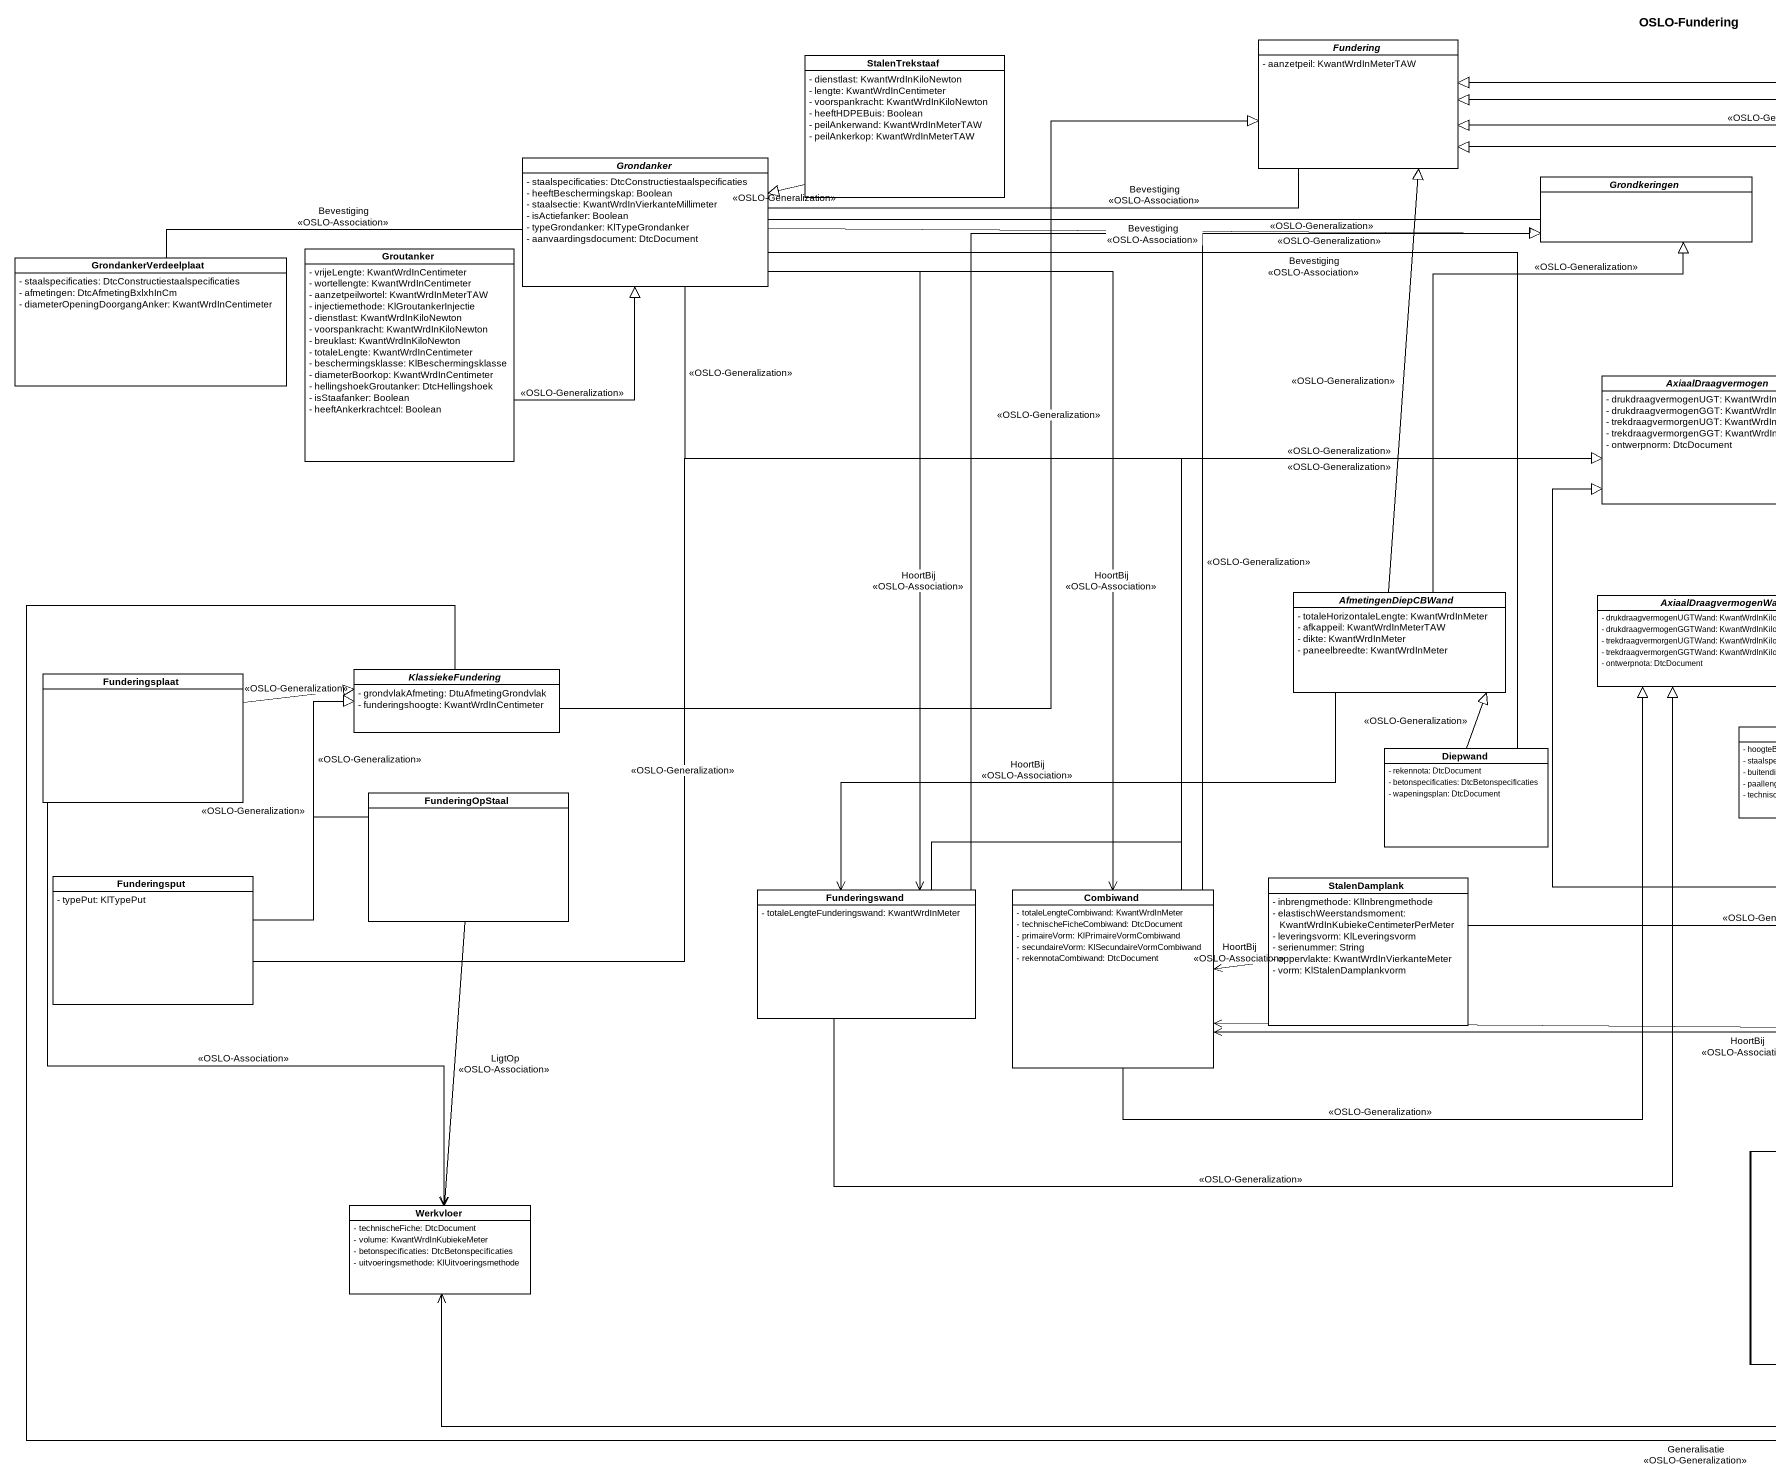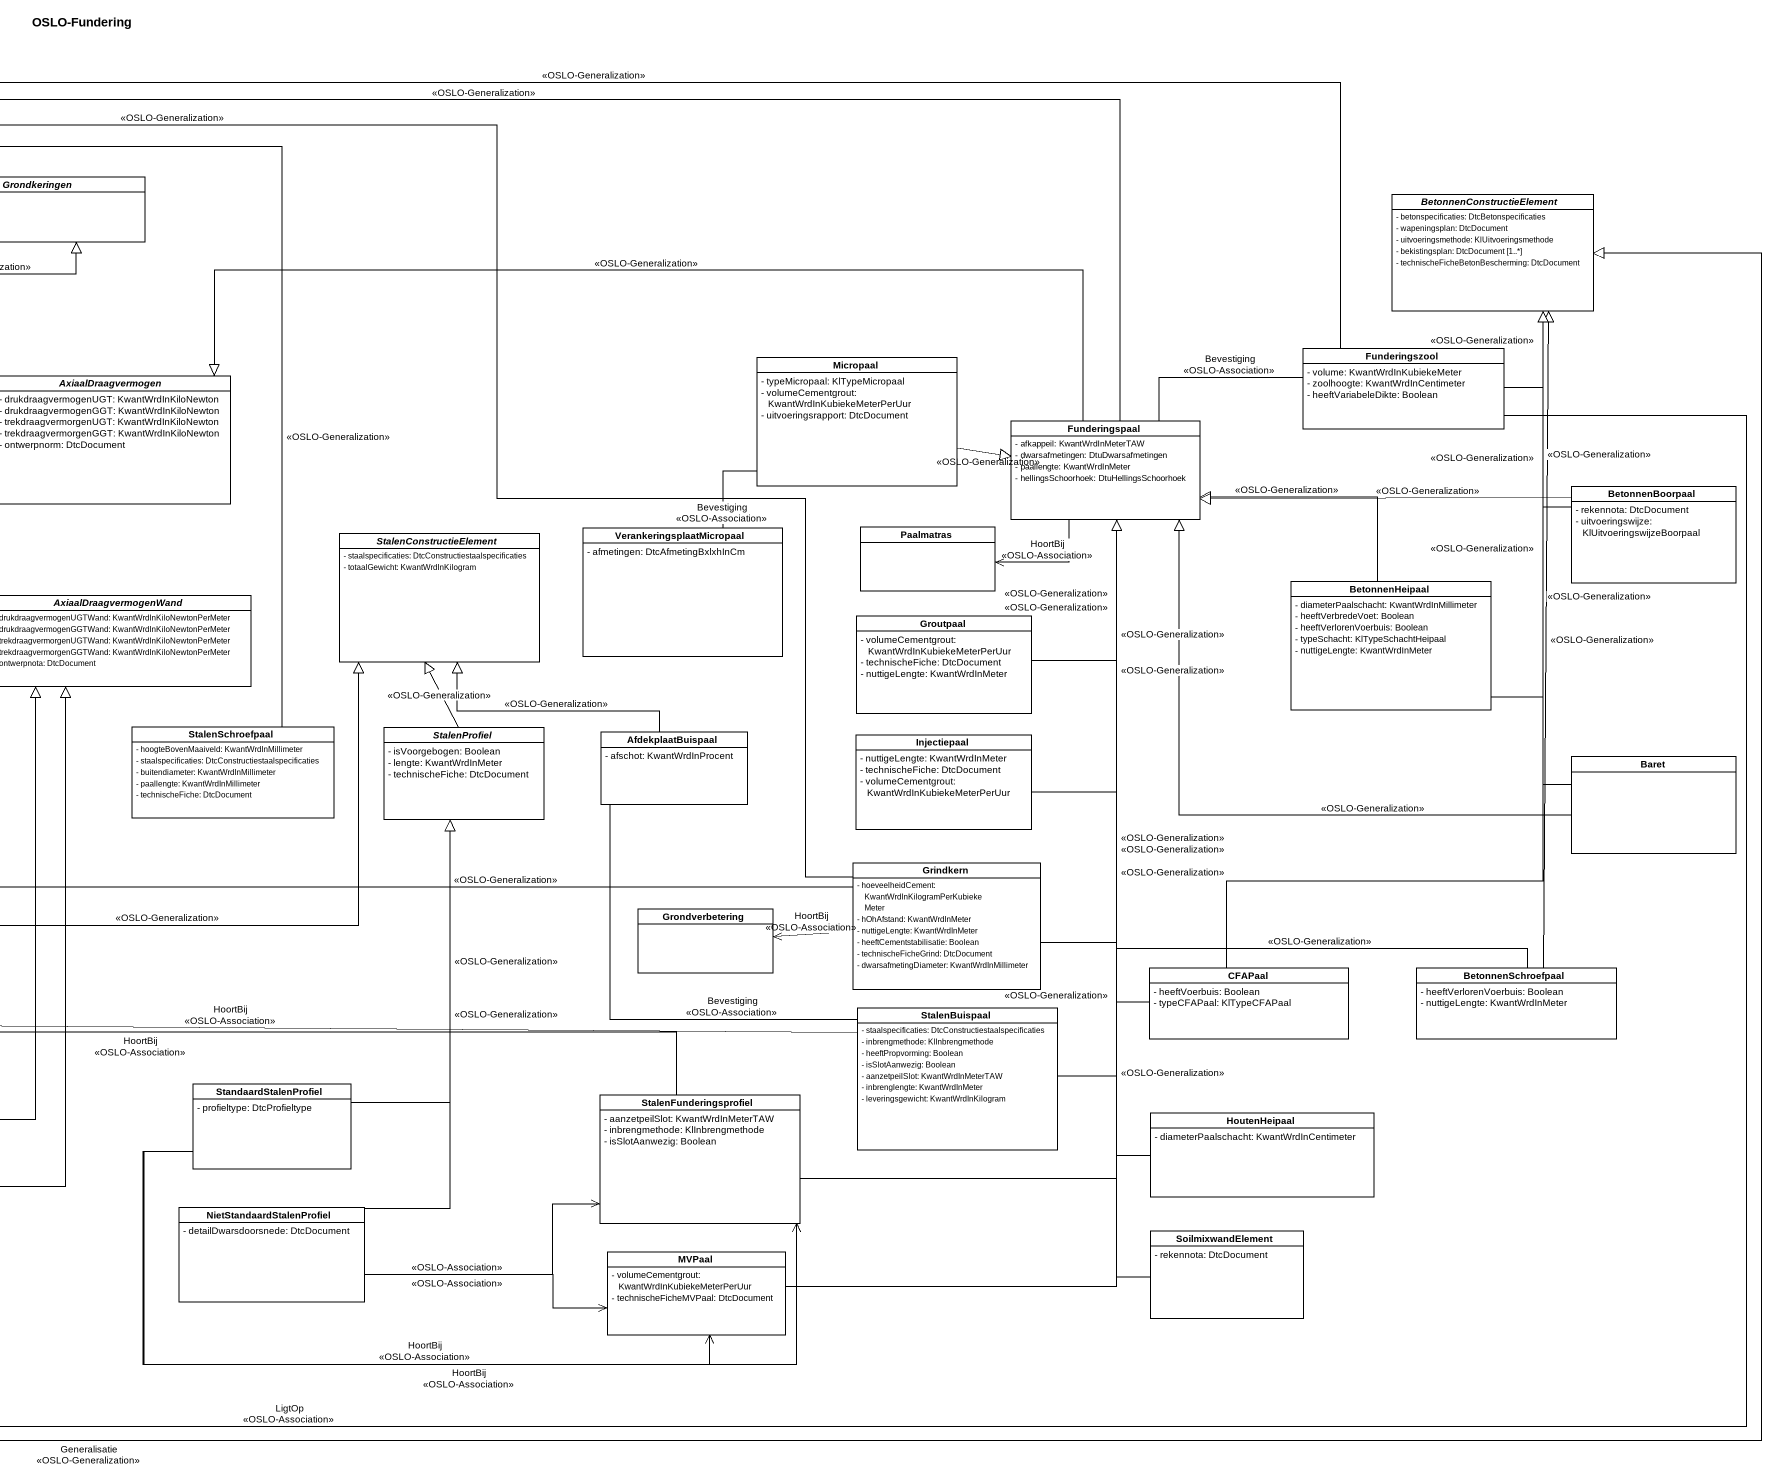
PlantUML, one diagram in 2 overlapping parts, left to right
@startuml
title OSLO-Fundering
hide circle
hide empty members
skinparam classAttributeIconSize 0
class StalenTrekstaaf #FFFFFF {
  - dienstlast: KwantWrdInKiloNewton
  - lengte: KwantWrdInCentimeter
  - voorspankracht: KwantWrdInKiloNewton
  - heeftHDPEBuis: Boolean
  - peilAnkerwand: KwantWrdInMeterTAW
  - peilAnkerkop: KwantWrdInMeterTAW
}
abstract class Fundering #FFFFFF {
  - aanzetpeil: KwantWrdInMeterTAW
}
abstract class Grondanker #FFFFFF {
  - staalspecificaties: DtcConstructiestaalspecificaties
  - heeftBeschermingskap: Boolean
  - staalsectie: KwantWrdInVierkanteMillimeter
  - isActiefanker: Boolean
  - typeGrondanker: KlTypeGrondanker
  - aanvaardingsdocument: DtcDocument
}
abstract class Grondkeringen #FFFFFF
abstract class BetonnenConstructieElement #FFFFFF {
  - betonspecificaties: DtcBetonspecificaties
  - wapeningsplan: DtcDocument
  - uitvoeringsmethode: KlUitvoeringsmethode
  - bekistingsplan: DtcDocument [1..*]
  - technischeFicheBetonBescherming: DtcDocument
}
class GrondankerVerdeelplaat #FFFFFF {
  - staalspecificaties: DtcConstructiestaalspecificaties
  - afmetingen: DtcAfmetingBxlxhInCm
  - diameterOpeningDoorgangAnker: KwantWrdInCentimeter
}
class Groutanker #FFFFFF {
  - vrijeLengte: KwantWrdInCentimeter
  - wortellengte: KwantWrdInCentimeter
  - aanzetpeilwortel: KwantWrdInMeterTAW
  - injectiemethode: KlGroutankerInjectie
  - dienstlast: KwantWrdInKiloNewton
  - voorspankracht: KwantWrdInKiloNewton
  - breuklast: KwantWrdInKiloNewton
  - totaleLengte: KwantWrdInCentimeter
  - beschermingsklasse: KlBeschermingsklasse
  - diameterBoorkop: KwantWrdInCentimeter
  - hellingshoekGroutanker: DtcHellingshoek
  - isStaafanker: Boolean
  - heeftAnkerkrachtcel: Boolean
}
abstract class AxiaalDraagvermogen #FFFFFF {
  - drukdraagvermogenUGT: KwantWrdInKiloNewton
  - drukdraagvermogenGGT: KwantWrdInKiloNewton
  - trekdraagvermorgenUGT: KwantWrdInKiloNewton
  - trekdraagvermorgenGGT: KwantWrdInKiloNewton
  - ontwerpnorm: DtcDocument
}
class Micropaal #FFFFFF {
  - typeMicropaal: KlTypeMicropaal
  - volumeCementgrout: KwantWrdInKubiekeMeterPerUur
  - uitvoeringsrapport: DtcDocument
}
class Funderingszool #FFFFFF {
  - volume: KwantWrdInKubiekeMeter
  - zoolhoogte: KwantWrdInCentimeter
  - heeftVariabeleDikte: Boolean
}
class Funderingspaal #FFFFFF {
  - afkappeil: KwantWrdInMeterTAW
  - dwarsafmetingen: DtuDwarsafmetingen
  - paallengte: KwantWrdInMeter
  - hellingsSchoorhoek: DtuHellingsSchoorhoek
}
class BetonnenBoorpaal #FFFFFF {
  - rekennota: DtcDocument
  - uitvoeringswijze: KlUitvoeringswijzeBoorpaal
}
abstract class StalenConstructieElement #FFFFFF {
  - staalspecificaties: DtcConstructiestaalspecificaties
  - totaalGewicht: KwantWrdInKilogram
}
class VerankeringsplaatMicropaal #FFFFFF {
  - afmetingen: DtcAfmetingBxlxhInCm
}
class Paalmatras #FFFFFF
class BetonnenHeipaal #FFFFFF {
  - diameterPaalschacht: KwantWrdInMillimeter
  - heeftVerbredeVoet: Boolean
  - heeftVerlorenVoerbuis: Boolean
  - typeSchacht: KlTypeSchachtHeipaal
  - nuttigeLengte: KwantWrdInMeter
}
abstract class AfmetingenDiepCBWand #FFFFFF {
  - totaleHorizontaleLengte: KwantWrdInMeter
  - afkappeil: KwantWrdInMeterTAW
  - dikte: KwantWrdInMeter
  - paneelbreedte: KwantWrdInMeter
}
abstract class AxiaalDraagvermogenWand #FFFFFF {
  - drukdraagvermogenUGTWand: KwantWrdInKiloNewtonPerMeter
  - drukdraagvermogenGGTWand: KwantWrdInKiloNewtonPerMeter
  - trekdraagvermorgenUGTWand: KwantWrdInKiloNewtonPerMeter
  - trekdraagvermorgenGGTWand: KwantWrdInKiloNewtonPerMeter
  - ontwerpnota: DtcDocument
}
class Groutpaal #FFFFFF {
  - volumeCementgrout: KwantWrdInKubiekeMeterPerUur
  - technischeFiche: DtcDocument
  - nuttigeLengte: KwantWrdInMeter
}
abstract class KlassiekeFundering #FFFFFF {
  - grondvlakAfmeting: DtuAfmetingGrondvlak
  - funderingshoogte: KwantWrdInCentimeter
}
class Funderingsplaat #FFFFFF
class Diepwand #FFFFFF {
  - rekennota: DtcDocument
  - betonspecificaties: DtcBetonspecificaties
  - wapeningsplan: DtcDocument
}
class StalenSchroefpaal #FFFFFF {
  - hoogteBovenMaaiveld: KwantWrdInMillimeter
  - staalspecificaties: DtcConstructiestaalspecificaties
  - buitendiameter: KwantWrdInMillimeter
  - paallengte: KwantWrdInMillimeter
  - technischeFiche: DtcDocument
}
abstract class StalenProfiel #FFFFFF {
  - isVoorgebogen: Boolean
  - lengte: KwantWrdInMeter
  - technischeFiche: DtcDocument
}
class AfdekplaatBuispaal #FFFFFF {
  - afschot: KwantWrdInProcent
}
class Injectiepaal #FFFFFF {
  - nuttigeLengte: KwantWrdInMeter
  - technischeFiche: DtcDocument
  - volumeCementgrout: KwantWrdInKubiekeMeterPerUur
}
class FunderingOpStaal #FFFFFF
class Baret #FFFFFF
class Funderingsput #FFFFFF {
  - typePut: KlTypePut
}
class Grindkern #FFFFFF {
  - hoeveelheidCement: KwantWrdInKilogramPerKubiekeMeter
  - hOhAfstand: KwantWrdInMeter
  - nuttigeLengte: KwantWrdInMeter
  - heeftCementstabilisatie: Boolean
  - technischeFicheGrind: DtcDocument
  - dwarsafmetingDiameter: KwantWrdInMillimeter
}
class Funderingswand #FFFFFF {
  - totaleLengteFunderingswand: KwantWrdInMeter
}
class Combiwand #FFFFFF {
  - totaleLengteCombiwand: KwantWrdInMeter
  - technischeFicheCombiwand: DtcDocument
  - primaireVorm: KlPrimaireVormCombiwand
  - secundaireVorm: KlSecundaireVormCombiwand
  - rekennotaCombiwand: DtcDocument
}
class StalenDamplank #FFFFFF {
  - inbrengmethode: KlInbrengmethode
  - elastischWeerstandsmoment: KwantWrdInKubiekeCentimeterPerMeter
  - leveringsvorm: KlLeveringsvorm
  - serienummer: String
  - oppervlakte: KwantWrdInVierkanteMeter
  - vorm: KlStalenDamplankvorm
}
class Grondverbetering #FFFFFF
class CFAPaal #FFFFFF {
  - heeftVoerbuis: Boolean
  - typeCFAPaal: KlTypeCFAPaal
}
class BetonnenSchroefpaal #FFFFFF {
  - heeftVerlorenVoerbuis: Boolean
  - nuttigeLengte: KwantWrdInMeter
}
class StalenBuispaal #FFFFFF {
  - staalspecificaties: DtcConstructiestaalspecificaties
  - inbrengmethode: KlInbrengmethode
  - heeftPropvorming: Boolean
  - isSlotAanwezig: Boolean
  - aanzetpeilSlot: KwantWrdInMeterTAW
  - inbrenglengte: KwantWrdInMeter
  - leveringsgewicht: KwantWrdInKilogram
}
class StandaardStalenProfiel #FFFFFF {
  - profieltype: DtcProfieltype
}
class StalenFunderingsprofiel #FFFFFF {
  - aanzetpeilSlot: KwantWrdInMeterTAW
  - inbrengmethode: KlInbrengmethode
  - isSlotAanwezig: Boolean
}
class HoutenHeipaal #FFFFFF {
  - diameterPaalschacht: KwantWrdInCentimeter
}
class Werkvloer #FFFFFF {
  - technischeFiche: DtcDocument
  - volume: KwantWrdInKubiekeMeter
  - betonspecificaties: DtcBetonspecificaties
  - uitvoeringsmethode: KlUitvoeringsmethode
}
class NietStandaardStalenProfiel #FFFFFF {
  - detailDwarsdoorsnede: DtcDocument
}
class SoilmixwandElement #FFFFFF {
  - rekennota: DtcDocument
}
class MVPaal #FFFFFF {
  - volumeCementgrout: KwantWrdInKubiekeMeterPerUur
  - technischeFicheMVPaal: DtcDocument
}
StalenTrekstaaf -left-|> Grondanker : <<OSLO-Generalization>>
Grondanker -right- Fundering : Bevestiging\n<<OSLO-Association>>
Grondanker -right-|> Grondkeringen : <<OSLO-Generalization>>
Grondanker -right- Grondkeringen : Bevestiging\n<<OSLO-Association>>
Grondanker -right-|> AxiaalDraagvermogen : <<OSLO-Generalization>>
Grondanker -- Diepwand : Bevestiging\n<<OSLO-Association>>
Grondanker --> Funderingswand : HoortBij\n<<OSLO-Association>>
Grondanker --> Combiwand : HoortBij\n<<OSLO-Association>>
GrondankerVerdeelplaat -right- Grondanker : Bevestiging\n<<OSLO-Association>>
Groutanker -right-|> Grondanker : <<OSLO-Generalization>>
Micropaal -right-|> Funderingspaal : <<OSLO-Generalization>>
Funderingszool -left-|> Fundering : <<OSLO-Generalization>>
Funderingszool -up-|> BetonnenConstructieElement : <<OSLO-Generalization>>
Funderingszool -left-> Werkvloer : LigtOp\n<<OSLO-Association>>
Funderingspaal -left-|> Fundering : <<OSLO-Generalization>>
Funderingspaal -left-|> AxiaalDraagvermogen : <<OSLO-Generalization>>
Funderingspaal -right- Funderingszool : Bevestiging\n<<OSLO-Association>>
Funderingspaal -left-> Paalmatras : HoortBij\n<<OSLO-Association>>
BetonnenBoorpaal -up-|> BetonnenConstructieElement : <<OSLO-Generalization>>
BetonnenBoorpaal -left-|> Funderingspaal : <<OSLO-Generalization>>
VerankeringsplaatMicropaal -up- Micropaal : Bevestiging\n<<OSLO-Association>>
BetonnenHeipaal -up-|> BetonnenConstructieElement : <<OSLO-Generalization>>
BetonnenHeipaal -up-|> Funderingspaal : <<OSLO-Generalization>>
AfmetingenDiepCBWand -up-|> Fundering : <<OSLO-Generalization>>
AfmetingenDiepCBWand -up-|> Grondkeringen : <<OSLO-Generalization>>
AfmetingenDiepCBWand -left-> Funderingswand : HoortBij\n<<OSLO-Association>>
Groutpaal -up-|> Funderingspaal : <<OSLO-Generalization>>
KlassiekeFundering -up-|> Fundering : <<OSLO-Generalization>>
KlassiekeFundering -right-|> BetonnenConstructieElement : Generalisatie\n<<OSLO-Generalization>>
Funderingsplaat -right-|> KlassiekeFundering : <<OSLO-Generalization>>
Funderingsplaat --> Werkvloer : <<OSLO-Association>>
Diepwand -up-|> AfmetingenDiepCBWand : <<OSLO-Generalization>>
StalenSchroefpaal -up-|> Fundering : <<OSLO-Generalization>>
StalenProfiel -up-|> StalenConstructieElement : <<OSLO-Generalization>>
AfdekplaatBuispaal -up-|> StalenConstructieElement : <<OSLO-Generalization>>
AfdekplaatBuispaal -- StalenBuispaal : Bevestiging\n<<OSLO-Association>>
Injectiepaal -up-|> Funderingspaal : <<OSLO-Generalization>>
FunderingOpStaal -up-|> KlassiekeFundering : <<OSLO-Generalization>>
FunderingOpStaal --> Werkvloer : LigtOp\n<<OSLO-Association>>
Baret -up-|> BetonnenConstructieElement : <<OSLO-Generalization>>
Baret -up-|> Funderingspaal : <<OSLO-Generalization>>
Funderingsput -right-|> AxiaalDraagvermogen : <<OSLO-Generalization>>
Funderingsput -up-|> KlassiekeFundering : <<OSLO-Generalization>>
Grindkern -up-|> Fundering : <<OSLO-Generalization>>
Grindkern -left-|> AxiaalDraagvermogen : <<OSLO-Generalization>>
Grindkern -up-|> Funderingspaal : <<OSLO-Generalization>>
Grindkern -left-> Grondverbetering : HoortBij\n<<OSLO-Association>>
Funderingswand -up-|> Grondkeringen : <<OSLO-Generalization>>
Funderingswand -up-|> AxiaalDraagvermogen : <<OSLO-Generalization>>
Funderingswand -right-|> AxiaalDraagvermogenWand : <<OSLO-Generalization>>
Combiwand -up-|> Grondkeringen : <<OSLO-Generalization>>
Combiwand -up-|> AxiaalDraagvermogen : <<OSLO-Generalization>>
Combiwand -right-|> AxiaalDraagvermogenWand : <<OSLO-Generalization>>
StalenDamplank -right-|> StalenConstructieElement : <<OSLO-Generalization>>
StalenDamplank -left-> Combiwand : HoortBij\n<<OSLO-Association>>
CFAPaal -up-|> BetonnenConstructieElement : <<OSLO-Generalization>>
CFAPaal -up-|> Funderingspaal : <<OSLO-Generalization>>
BetonnenSchroefpaal -up-|> BetonnenConstructieElement : <<OSLO-Generalization>>
BetonnenSchroefpaal -up-|> Funderingspaal : <<OSLO-Generalization>>
StalenBuispaal -up-|> Funderingspaal : <<OSLO-Generalization>>
StalenBuispaal -left-> Combiwand : HoortBij\n<<OSLO-Association>>
StandaardStalenProfiel -up-|> StalenProfiel : <<OSLO-Generalization>>
StandaardStalenProfiel -right-> StalenFunderingsprofiel : HoortBij\n<<OSLO-Association>>
StandaardStalenProfiel -right-> MVPaal : HoortBij\n<<OSLO-Association>>
StalenFunderingsprofiel -up-|> Funderingspaal : <<OSLO-Generalization>>
StalenFunderingsprofiel -left-> Combiwand : HoortBij\n<<OSLO-Association>>
HoutenHeipaal -up-|> Funderingspaal : <<OSLO-Generalization>>
NietStandaardStalenProfiel -up-|> StalenProfiel : <<OSLO-Generalization>>
NietStandaardStalenProfiel -right-> StalenFunderingsprofiel : <<OSLO-Association>>
NietStandaardStalenProfiel -right-> MVPaal : <<OSLO-Association>>
SoilmixwandElement -up-|> Funderingspaal : <<OSLO-Generalization>>
MVPaal -up-|> Funderingspaal : <<OSLO-Generalization>>
@enduml
